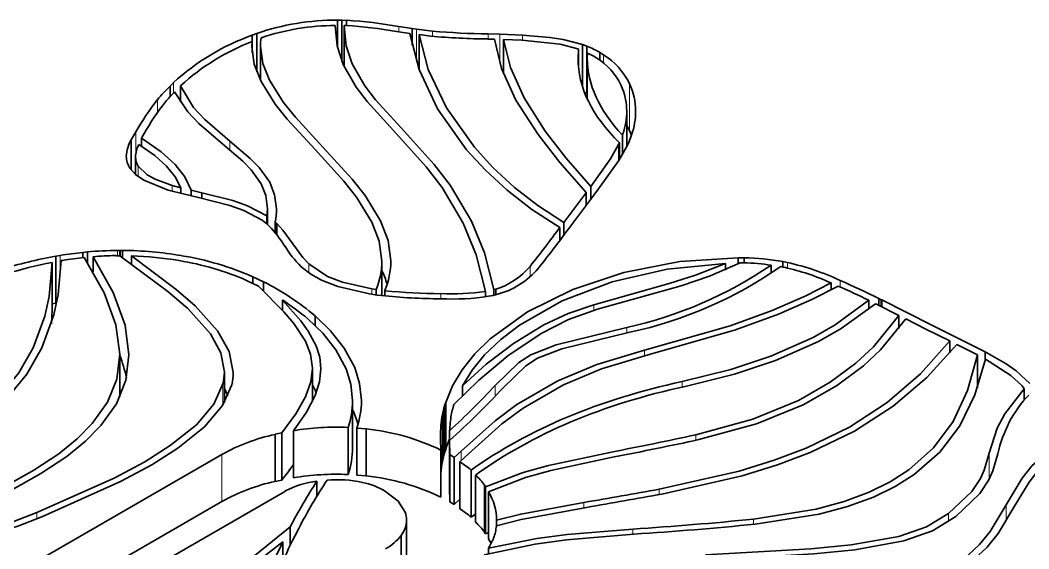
# Model space of a CAD drawing. Extents: x 315 to 857, y 212 to 651.
# Drawn here: x 714.06 to 722.8, y 631.02 to 635.61 of the extents above; entities that cross this region are included whole.
import ezdxf

# ---------------------------------------------------------------- set-up
doc = ezdxf.new("R2010")
doc.units = 0

msp = doc.modelspace()

# ---------------------------------------------------------------- linework, layer by layer
at = {"color": 7, "lineweight": 35, "ltscale": 0.000212097}
msp.add_line((716.7866, 635.5648), (716.7866, 635.5563), dxfattribs=at)
at = {"color": 7, "lineweight": 35, "ltscale": 0.000962928}
msp.add_line((716.8455, 635.6102), (716.8069, 635.6107), dxfattribs=at)
at = {"color": 7, "lineweight": 35, "ltscale": 0.005893}
msp.add_line((716.8069, 635.6107), (716.8069, 635.375), dxfattribs=at)
at = {"color": 7, "lineweight": 35, "ltscale": 0.001023}
msp.add_line((716.8864, 635.6091), (716.8455, 635.6102), dxfattribs=at)
at = {"color": 7, "lineweight": 35, "ltscale": 0.008966}
msp.add_line((716.8455, 635.6102), (716.8455, 635.2515), dxfattribs=at)
at = {"color": 7, "lineweight": 35, "ltscale": 0.000433481}
msp.add_line((716.8638, 635.5651), (716.8811, 635.5647), dxfattribs=at)
at = {"color": 7, "lineweight": 35, "ltscale": 0.000164795}
msp.add_line((716.8638, 635.5585), (716.8638, 635.5651), dxfattribs=at)
at = {"color": 7, "lineweight": 35, "ltscale": 0.008746}
msp.add_line((716.8638, 635.5585), (716.8638, 635.2087), dxfattribs=at)
at = {"color": 7, "lineweight": 35, "ltscale": 0.001118}
msp.add_line((716.8864, 635.6091), (716.8864, 635.5643), dxfattribs=at)
at = {"color": 7, "lineweight": 35, "ltscale": 0.002914}
msp.add_line((717.4531, 635.5388), (717.3379, 635.5564), dxfattribs=at)
at = {"color": 7, "lineweight": 13, "ltscale": 0.001152}
msp.add_line((717.3379, 635.5564), (717.3379, 635.5103), dxfattribs=at)
at = {"color": 7, "lineweight": 35, "ltscale": 0.001064}
msp.add_line((716.1082, 635.4956), (716.0681, 635.4812), dxfattribs=at)
at = {"color": 7, "lineweight": 35, "ltscale": 0.003853}
msp.add_line((716.0681, 635.4812), (716.0681, 635.3271), dxfattribs=at)
at = {"color": 7, "lineweight": 35, "ltscale": 0.008353}
msp.add_line((716.1082, 635.4956), (716.1082, 635.1615), dxfattribs=at)
at = {"color": 7, "lineweight": 35, "ltscale": 0.002944}
msp.add_line((717.3181, 635.5134), (717.4344, 635.4957), dxfattribs=at)
at = {"color": 7, "lineweight": 35, "ltscale": 2.61188e-05}
msp.add_line((717.4344, 635.4957), (717.4355, 635.4955), dxfattribs=at)
at = {"color": 7, "lineweight": 35, "ltscale": 0.000979915}
msp.add_line((717.4919, 635.5334), (717.4531, 635.5388), dxfattribs=at)
at = {"color": 7, "lineweight": 35, "ltscale": 0.003601}
msp.add_line((717.4531, 635.5388), (717.4531, 635.3948), dxfattribs=at)
at = {"color": 7, "lineweight": 35, "ltscale": 0.00348}
msp.add_line((717.6301, 635.5161), (717.4919, 635.5334), dxfattribs=at)
at = {"color": 7, "lineweight": 13, "ltscale": 0.007141}
msp.add_line((717.4919, 635.5334), (717.4919, 635.2477), dxfattribs=at)
at = {"color": 7, "lineweight": 35, "ltscale": 0.002556}
for p, q in [((717.515, 635.485), (717.6165, 635.4722)), ((717.8688, 631.7792), (717.9438, 631.8486))]:
    msp.add_line(p, q, dxfattribs=at)
at = {"color": 7, "lineweight": 35, "ltscale": 0.007637}
msp.add_line((717.515, 635.485), (717.515, 635.1795), dxfattribs=at)
at = {"color": 7, "lineweight": 13, "ltscale": 0.001129}
msp.add_line((717.6301, 635.5161), (717.6301, 635.4709), dxfattribs=at)
at = {"color": 7, "lineweight": 35, "ltscale": 0.002552}
msp.add_line((718.2155, 635.4886), (718.1134, 635.4913), dxfattribs=at)
at = {"color": 7, "lineweight": 13, "ltscale": 0.001111}
msp.add_line((718.1134, 635.4913), (718.1134, 635.4469), dxfattribs=at)
at = {"color": 7, "lineweight": 35, "ltscale": 0.004897}
msp.add_line((718.4112, 635.481), (718.2155, 635.4886), dxfattribs=at)
at = {"color": 7, "lineweight": 13, "ltscale": 0.006424}
msp.add_line((718.2155, 635.4886), (718.2155, 635.2317), dxfattribs=at)
at = {"color": 7, "lineweight": 13, "ltscale": 0.001112}
msp.add_line((718.4112, 635.481), (718.4112, 635.4365), dxfattribs=at)
at = {"color": 7, "lineweight": 35, "ltscale": 0.001037}
msp.add_line((716.0667, 635.425), (716.0651, 635.3836), dxfattribs=at)
at = {"color": 7, "lineweight": 35, "ltscale": 0.002025}
msp.add_line((716.0667, 635.425), (716.0667, 635.3441), dxfattribs=at)
at = {"color": 7, "lineweight": 35, "ltscale": 0.00739}
msp.add_line((716.1396, 635.3846), (716.1396, 635.089), dxfattribs=at)
at = {"color": 7, "lineweight": 35, "ltscale": 9.21737e-05}
msp.add_line((716.1447, 635.4564), (716.1481, 635.4576), dxfattribs=at)
at = {"color": 7, "lineweight": 35, "ltscale": 0.00145}
msp.add_line((718.1101, 635.447), (718.1681, 635.4454), dxfattribs=at)
at = {"color": 7, "lineweight": 35, "ltscale": 0.003957}
msp.add_line((718.2457, 635.443), (718.4039, 635.4368), dxfattribs=at)
at = {"color": 7, "lineweight": 35, "ltscale": 0.007425}
msp.add_line((718.2457, 635.443), (718.2457, 635.146), dxfattribs=at)
at = {"color": 7, "lineweight": 35, "ltscale": 0.001004}
msp.add_line((718.9693, 635.3846), (718.9316, 635.3986), dxfattribs=at)
at = {"color": 7, "lineweight": 35, "ltscale": 0.00919}
msp.add_line((718.9316, 635.3986), (718.9316, 635.031), dxfattribs=at)
at = {"color": 7, "lineweight": 35, "ltscale": 0.010207}
for p, q in [((718.9693, 635.3846), (718.9693, 634.9764)), ((714.3351, 633.5091), (714.3351, 633.1008)), ((717.7363, 632.2725), (717.7363, 631.8643)), ((717.7451, 632.2926), (717.7451, 631.8843)), ((717.7457, 632.2935), (717.7457, 631.8853)), ((716.8988, 632.0768), (716.8988, 631.6685)), ((716.9752, 632.0715), (716.9752, 631.6632)), ((716.2657, 632.0173), (716.2657, 631.609)), ((716.3241, 632.0288), (716.3241, 631.6205)), ((716.4258, 632.0488), (716.4258, 631.6405)), ((717.7775, 631.9636), (717.7775, 631.5553)), ((717.7033, 631.8804), (717.7033, 631.4722)), ((717.7817, 631.8408), (717.7817, 631.4326)), ((717.8173, 631.8157), (717.8173, 631.4074)), ((717.8688, 631.7792), (717.8688, 631.371)), ((718.0034, 631.664), (718.0034, 631.2557)), ((718.082, 631.5771), (718.082, 631.1688)), ((718.0905, 631.5627), (718.0905, 631.1545)), ((718.1163, 631.5187), (718.1163, 631.1105)), ((717.4062, 631.2734), (717.4062, 630.8652)), ((717.3588, 631.1401), (717.3588, 630.7319))]:
    msp.add_line(p, q, dxfattribs=at)
at = {"color": 7, "lineweight": 35, "ltscale": 0.000130371}
msp.add_line((718.8911, 635.3609), (718.896, 635.3591), dxfattribs=at)
at = {"color": 7, "lineweight": 35, "ltscale": 0.001983}
msp.add_line((718.896, 635.3591), (718.892, 635.2798), dxfattribs=at)
at = {"color": 7, "lineweight": 35, "ltscale": 0.003955}
msp.add_line((718.896, 635.3591), (718.896, 635.2009), dxfattribs=at)
at = {"color": 7, "lineweight": 35, "ltscale": 0.001107}
msp.add_line((718.972, 635.2809), (718.9733, 635.3252), dxfattribs=at)
at = {"color": 7, "lineweight": 35, "ltscale": 0.001411}
msp.add_line((718.9733, 635.3252), (719.0242, 635.3008), dxfattribs=at)
at = {"color": 7, "lineweight": 35, "ltscale": 0.000898976}
msp.add_line((719.0242, 635.3008), (719.0548, 635.2819), dxfattribs=at)
at = {"color": 7, "lineweight": 35, "ltscale": 5.41848e-05}
msp.add_line((719.0807, 635.3309), (719.0789, 635.332), dxfattribs=at)
at = {"color": 7, "lineweight": 13, "ltscale": 0.001663}
msp.add_line((719.0789, 635.332), (719.0789, 635.2655), dxfattribs=at)
at = {"color": 7, "lineweight": 35, "ltscale": 0.000941358}
msp.add_line((719.1128, 635.3111), (719.0807, 635.3309), dxfattribs=at)
at = {"color": 7, "lineweight": 35, "ltscale": 0.001668}
msp.add_line((719.0807, 635.3309), (719.0807, 635.2642), dxfattribs=at)
at = {"color": 7, "lineweight": 13, "ltscale": 0.001791}
msp.add_line((719.1128, 635.3111), (719.1128, 635.2394), dxfattribs=at)
at = {"color": 7, "lineweight": 35, "ltscale": 0.008836}
msp.add_line((718.972, 635.2809), (718.972, 634.9275), dxfattribs=at)
at = {"color": 7, "lineweight": 35, "ltscale": 0.000991822}
msp.add_line((715.3844, 635.0665), (715.3557, 635.0391), dxfattribs=at)
at = {"color": 7, "lineweight": 35, "ltscale": 0.002315}
msp.add_line((715.3557, 635.0391), (715.3557, 634.9465), dxfattribs=at)
at = {"color": 7, "lineweight": 13, "ltscale": 0.002245}
msp.add_line((715.3844, 635.0665), (715.3844, 634.9767), dxfattribs=at)
at = {"color": 7, "lineweight": 35, "ltscale": 0.000105826}
msp.add_line((715.4471, 635.0403), (715.4502, 635.0432), dxfattribs=at)
at = {"color": 7, "lineweight": 35, "ltscale": 0.003517}
msp.add_line((715.4471, 635.0403), (715.4471, 634.8996), dxfattribs=at)
at = {"color": 7, "lineweight": 13, "ltscale": 0.010207}
for p, q in [((719.3372, 635.0606), (719.3372, 634.6523)), ((715.8058, 631.8425), (715.8058, 631.4343))]:
    msp.add_line(p, q, dxfattribs=at)
at = {"color": 7, "lineweight": 35, "ltscale": 0.000564884}
msp.add_line((718.9693, 634.9764), (718.9481, 634.9843), dxfattribs=at)
at = {"color": 7, "lineweight": 13, "ltscale": 0.002791}
msp.add_line((715.246, 634.9202), (715.246, 634.8086), dxfattribs=at)
at = {"color": 7, "lineweight": 35, "ltscale": 0.007709}
msp.add_line((719.3141, 634.8217), (719.3141, 634.5134), dxfattribs=at)
at = {"color": 7, "lineweight": 35, "ltscale": 0.001229}
msp.add_line((719.3372, 634.6523), (719.3142, 634.6958), dxfattribs=at)
at = {"color": 7, "lineweight": 35, "ltscale": 0.00197}
msp.add_line((715.0597, 634.6414), (715.0198, 634.5734), dxfattribs=at)
at = {"color": 7, "lineweight": 13, "ltscale": 0.004626}
msp.add_line((715.0597, 634.6414), (715.0597, 634.4563), dxfattribs=at)
at = {"color": 7, "lineweight": 35, "ltscale": 0.001203}
msp.add_line((715.108, 634.5854), (715.1323, 634.627), dxfattribs=at)
at = {"color": 7, "lineweight": 35, "ltscale": 0.000266994}
msp.add_line((719.2811, 634.624), (719.2774, 634.614), dxfattribs=at)
at = {"color": 7, "lineweight": 35, "ltscale": 0.004265}
msp.add_line((719.2774, 634.614), (719.2774, 634.4434), dxfattribs=at)
at = {"color": 7, "lineweight": 13, "ltscale": 0.004352}
msp.add_line((719.2811, 634.624), (719.2811, 634.45), dxfattribs=at)
at = {"color": 7, "lineweight": 35, "ltscale": 0.001753}
for p, q in [((719.3322, 634.5503), (719.3568, 634.616)), ((715.0214, 633.5651), (715.0214, 633.495))]:
    msp.add_line(p, q, dxfattribs=at)
at = {"color": 7, "lineweight": 35, "ltscale": 0.001148}
msp.add_line((719.3552, 634.6101), (719.3372, 634.6523), dxfattribs=at)
at = {"color": 7, "lineweight": 35, "ltscale": 0.006577}
msp.add_line((715.0198, 634.5734), (715.0198, 634.3103), dxfattribs=at)
at = {"color": 7, "lineweight": 35, "ltscale": 0.001701}
msp.add_line((715.108, 634.5854), (715.108, 634.5174), dxfattribs=at)
at = {"color": 7, "lineweight": 13, "ltscale": 0.001917}
msp.add_line((715.8753, 634.5598), (715.8753, 634.4831), dxfattribs=at)
at = {"color": 7, "lineweight": 35, "ltscale": 0.000403332}
msp.add_line((719.2504, 634.5461), (719.2433, 634.5316), dxfattribs=at)
at = {"color": 7, "lineweight": 13, "ltscale": 0.00361}
msp.add_line((719.2433, 634.5316), (719.2433, 634.3872), dxfattribs=at)
at = {"color": 7, "lineweight": 35, "ltscale": 0.003694}
msp.add_line((719.2504, 634.5461), (719.2504, 634.3984), dxfattribs=at)
at = {"color": 7, "lineweight": 35, "ltscale": 0.000842867}
msp.add_line((719.3176, 634.5199), (719.3322, 634.5503), dxfattribs=at)
at = {"color": 7, "lineweight": 35, "ltscale": 0.003764}
msp.add_line((715.0568, 634.4229), (715.0568, 634.2723), dxfattribs=at)
at = {"color": 7, "lineweight": 13, "ltscale": 0.002219}
msp.add_line((715.08, 634.3425), (715.08, 634.2538), dxfattribs=at)
at = {"color": 7, "lineweight": 35, "ltscale": 0.001979}
msp.add_line((715.4499, 634.1567), (715.3734, 634.1769), dxfattribs=at)
at = {"color": 7, "lineweight": 13, "ltscale": 0.001239}
for p, q in [((715.3734, 634.1769), (715.3734, 634.1273)), ((719.0291, 633.1422), (719.0291, 633.0926))]:
    msp.add_line(p, q, dxfattribs=at)
at = {"color": 7, "lineweight": 35, "ltscale": 0.001237}
msp.add_line((715.4499, 634.1567), (715.4499, 634.1072), dxfattribs=at)
at = {"color": 7, "lineweight": 35, "ltscale": 0.00278}
msp.add_line((719.0021, 634.1677), (719.0021, 634.0565), dxfattribs=at)
at = {"color": 7, "lineweight": 35, "ltscale": 0.003669}
msp.add_line((715.3386, 634.1371), (715.4805, 634.0998), dxfattribs=at)
at = {"color": 7, "lineweight": 35, "ltscale": 0.00311}
msp.add_line((715.4805, 634.0998), (715.6017, 634.0716), dxfattribs=at)
at = {"color": 7, "lineweight": 35, "ltscale": 0.002348}
msp.add_line((715.6302, 634.1128), (715.5388, 634.1343), dxfattribs=at)
at = {"color": 7, "lineweight": 35, "ltscale": 0.001201}
msp.add_line((715.5388, 634.1343), (715.5388, 634.0862), dxfattribs=at)
at = {"color": 7, "lineweight": 35, "ltscale": 0.001193}
msp.add_line((715.6302, 634.1128), (715.6302, 634.0651), dxfattribs=at)
at = {"color": 7, "lineweight": 35, "ltscale": 0.007972}
msp.add_line((718.9589, 634.1106), (718.7678, 633.8553), dxfattribs=at)
at = {"color": 7, "lineweight": 35, "ltscale": 0.008692}
msp.add_line((718.8212, 633.8145), (719.0295, 634.0928), dxfattribs=at)
at = {"color": 7, "lineweight": 35, "ltscale": 0.000142529}
msp.add_line((718.9624, 634.1151), (718.9589, 634.1106), dxfattribs=at)
at = {"color": 7, "lineweight": 13, "ltscale": 0.002783}
msp.add_line((718.9589, 634.1106), (718.9589, 633.9993), dxfattribs=at)
at = {"color": 7, "lineweight": 35, "ltscale": 0.002782}
msp.add_line((718.9624, 634.1151), (718.9624, 634.0038), dxfattribs=at)
at = {"color": 7, "lineweight": 35, "ltscale": 0.00168}
msp.add_line((719.0295, 634.0928), (719.0699, 634.1465), dxfattribs=at)
at = {"color": 7, "lineweight": 35, "ltscale": 0.001529}
msp.add_line((716.1993, 633.9746), (716.1957, 633.9136), dxfattribs=at)
at = {"color": 7, "lineweight": 35, "ltscale": 0.00181}
msp.add_line((716.1957, 633.9136), (716.1957, 633.8412), dxfattribs=at)
at = {"color": 7, "lineweight": 35, "ltscale": 0.003416}
msp.add_line((716.1993, 633.9746), (716.1993, 633.838), dxfattribs=at)
at = {"color": 7, "lineweight": 35, "ltscale": 0.000906822}
msp.add_line((716.1549, 633.8745), (716.1835, 633.8522), dxfattribs=at)
at = {"color": 7, "lineweight": 35, "ltscale": 0.001093}
msp.add_line((716.1835, 633.8522), (716.2159, 633.8229), dxfattribs=at)
at = {"color": 7, "lineweight": 35, "ltscale": 0.000508795}
msp.add_line((716.2814, 633.8463), (716.2663, 633.8599), dxfattribs=at)
at = {"color": 7, "lineweight": 35, "ltscale": 0.002303}
msp.add_line((716.2663, 633.8599), (716.2663, 633.7678), dxfattribs=at)
at = {"color": 7, "lineweight": 35, "ltscale": 0.002435}
msp.add_line((716.2814, 633.8463), (716.2814, 633.7488), dxfattribs=at)
at = {"color": 7, "lineweight": 35, "ltscale": 0.002792}
msp.add_line((718.734, 633.8103), (718.734, 633.6986), dxfattribs=at)
at = {"color": 7, "lineweight": 35, "ltscale": 0.002797}
msp.add_line((718.7678, 633.8553), (718.7678, 633.7435), dxfattribs=at)
at = {"color": 7, "lineweight": 35, "ltscale": 0.000686344}
msp.add_line((718.8046, 633.7925), (718.8212, 633.8145), dxfattribs=at)
at = {"color": 7, "lineweight": 35, "ltscale": 0.000995137}
msp.add_line((714.4043, 633.5693), (714.3651, 633.5626), dxfattribs=at)
at = {"color": 7, "lineweight": 35, "ltscale": 0.010205}
for p, q in [((714.3651, 633.5626), (714.3651, 633.1544)), ((716.9377, 632.3094), (716.9377, 631.9012)), ((717.7169, 632.1896), (717.7169, 631.7814)), ((717.0562, 632.0658), (717.0562, 631.6576)), ((717.9648, 631.7066), (717.9648, 631.2984))]:
    msp.add_line(p, q, dxfattribs=at)
at = {"color": 7, "lineweight": 13, "ltscale": 0.004605}
msp.add_line((714.4043, 633.5693), (714.4043, 633.3851), dxfattribs=at)
at = {"color": 7, "lineweight": 35, "ltscale": 0.001001}
msp.add_line((714.6406, 633.5999), (714.6007, 633.5961), dxfattribs=at)
at = {"color": 7, "lineweight": 35, "ltscale": 0.001132}
msp.add_line((714.6007, 633.5961), (714.6007, 633.5508), dxfattribs=at)
at = {"color": 7, "lineweight": 35, "ltscale": 0.002354}
msp.add_line((714.6406, 633.5999), (714.6406, 633.5057), dxfattribs=at)
at = {"color": 7, "lineweight": 35, "ltscale": 0.003267}
msp.add_line((714.6885, 633.558), (714.6885, 633.4274), dxfattribs=at)
at = {"color": 7, "lineweight": 35, "ltscale": 0.000136785}
msp.add_line((714.8822, 633.5681), (714.8865, 633.5647), dxfattribs=at)
at = {"color": 7, "lineweight": 35, "ltscale": 0.000844075}
msp.add_line((714.8865, 633.5647), (714.9202, 633.5669), dxfattribs=at)
at = {"color": 7, "lineweight": 35, "ltscale": 0.000505087}
msp.add_line((714.9214, 633.613), (714.9012, 633.6129), dxfattribs=at)
at = {"color": 7, "lineweight": 13, "ltscale": 0.00118}
msp.add_line((714.9012, 633.6129), (714.9012, 633.5657), dxfattribs=at)
at = {"color": 7, "lineweight": 35, "ltscale": 5.19696e-05}
msp.add_line((714.923, 633.6117), (714.9214, 633.613), dxfattribs=at)
at = {"color": 7, "lineweight": 35, "ltscale": 0.001173}
msp.add_line((714.9214, 633.613), (714.9214, 633.5661), dxfattribs=at)
at = {"color": 7, "lineweight": 35, "ltscale": 0.000536732}
msp.add_line((714.9445, 633.6131), (714.923, 633.6117), dxfattribs=at)
at = {"color": 7, "lineweight": 35, "ltscale": 0.001166}
msp.add_line((714.923, 633.6117), (714.923, 633.5651), dxfattribs=at)
at = {"color": 7, "lineweight": 35, "ltscale": 0.001582}
msp.add_line((714.9445, 633.6131), (714.9445, 633.5498), dxfattribs=at)
at = {"color": 7, "lineweight": 35, "ltscale": 0.001276}
msp.add_line((720.3313, 633.5494), (720.2803, 633.55), dxfattribs=at)
at = {"color": 7, "lineweight": 35, "ltscale": 0.001357}
msp.add_line((720.2803, 633.55), (720.2803, 633.4957), dxfattribs=at)
at = {"color": 7, "lineweight": 35, "ltscale": 0.001111}
msp.add_line((720.3313, 633.5494), (720.3313, 633.5049), dxfattribs=at)
at = {"color": 7, "lineweight": 35, "ltscale": 0.000331126}
msp.add_line((714.4129, 633.5245), (714.426, 633.5267), dxfattribs=at)
at = {"color": 7, "lineweight": 13, "ltscale": 0.001907}
msp.add_line((716.5579, 633.4951), (716.5579, 633.4188), dxfattribs=at)
at = {"color": 7, "lineweight": 35, "ltscale": 0.007492}
msp.add_line((717.1918, 633.5208), (717.1918, 633.2211), dxfattribs=at)
at = {"color": 7, "lineweight": 13, "ltscale": 0.002248}
msp.add_line((718.4763, 633.4746), (718.4763, 633.3847), dxfattribs=at)
at = {"color": 7, "lineweight": 35, "ltscale": 0.001404}
msp.add_line((720.169, 633.4991), (720.169, 633.443), dxfattribs=at)
at = {"color": 7, "lineweight": 35, "ltscale": 0.000762994}
msp.add_line((720.2985, 633.5054), (720.329, 633.505), dxfattribs=at)
at = {"color": 7, "lineweight": 35, "ltscale": 0.001703}
msp.add_line((720.5665, 633.485), (720.5665, 633.4169), dxfattribs=at)
at = {"color": 7, "lineweight": 35, "ltscale": 0.000752722}
msp.add_line((720.6509, 633.4724), (720.6804, 633.4659), dxfattribs=at)
at = {"color": 7, "lineweight": 35, "ltscale": 0.000999007}
msp.add_line((720.7072, 633.5076), (720.6681, 633.516), dxfattribs=at)
at = {"color": 7, "lineweight": 35, "ltscale": 0.001184}
msp.add_line((720.6681, 633.516), (720.6681, 633.4686), dxfattribs=at)
at = {"color": 7, "lineweight": 13, "ltscale": 0.001189}
for p, q in [((720.7072, 633.5076), (720.7072, 633.46)), ((719.9122, 632.0129), (719.9122, 631.9653))]:
    msp.add_line(p, q, dxfattribs=at)
at = {"color": 7, "lineweight": 35, "ltscale": 0.002598}
msp.add_line((716.1671, 633.3401), (716.0732, 633.3846), dxfattribs=at)
at = {"color": 7, "lineweight": 35, "ltscale": 0.001436}
msp.add_line((716.0732, 633.3846), (716.0732, 633.3271), dxfattribs=at)
at = {"color": 7, "lineweight": 35, "ltscale": 0.002563}
msp.add_line((716.0252, 633.3499), (716.1179, 633.306), dxfattribs=at)
at = {"color": 7, "lineweight": 35, "ltscale": 0.000140265}
for p, q in [((716.1179, 633.306), (716.1227, 633.3031)), ((721.5246, 633.1829), (721.5194, 633.1851))]:
    msp.add_line(p, q, dxfattribs=at)
at = {"color": 7, "lineweight": 35, "ltscale": 0.002022}
msp.add_line((716.1671, 633.3401), (716.1671, 633.2592), dxfattribs=at)
at = {"color": 7, "lineweight": 35, "ltscale": 0.001526}
msp.add_line((721.0848, 633.3308), (721.0848, 633.2698), dxfattribs=at)
at = {"color": 7, "lineweight": 13, "ltscale": 0.001416}
msp.add_line((721.1649, 633.3527), (721.1649, 633.2961), dxfattribs=at)
at = {"color": 7, "lineweight": 35, "ltscale": 0.001702}
msp.add_line((717.0836, 633.2357), (717.1509, 633.226), dxfattribs=at)
at = {"color": 7, "lineweight": 35, "ltscale": 0.000949921}
msp.add_line((717.1417, 633.2731), (717.1041, 633.2786), dxfattribs=at)
at = {"color": 7, "lineweight": 13, "ltscale": 0.001151}
msp.add_line((717.1041, 633.2786), (717.1041, 633.2325), dxfattribs=at)
at = {"color": 7, "lineweight": 35, "ltscale": 0.001147}
msp.add_line((717.1417, 633.2731), (717.1417, 633.2272), dxfattribs=at)
at = {"color": 7, "lineweight": 35, "ltscale": 0.000931551}
msp.add_line((717.1509, 633.226), (717.1879, 633.2214), dxfattribs=at)
at = {"color": 7, "lineweight": 35, "ltscale": 0.001135}
msp.add_line((717.2168, 633.2639), (717.2168, 633.2184), dxfattribs=at)
at = {"color": 7, "lineweight": 13, "ltscale": 0.001114}
msp.add_line((717.7034, 633.2372), (717.7034, 633.1926), dxfattribs=at)
at = {"color": 7, "lineweight": 35, "ltscale": 0.001146}
msp.add_line((718.0893, 633.2572), (718.0893, 633.2114), dxfattribs=at)
at = {"color": 7, "lineweight": 35, "ltscale": 0.001}
msp.add_line((718.1168, 633.2154), (718.1561, 633.2229), dxfattribs=at)
at = {"color": 7, "lineweight": 35, "ltscale": 0.001521}
msp.add_line((718.1561, 633.2229), (718.215, 633.2383), dxfattribs=at)
at = {"color": 7, "lineweight": 35, "ltscale": 0.000416364}
msp.add_line((718.1794, 633.2777), (718.1633, 633.2735), dxfattribs=at)
at = {"color": 7, "lineweight": 35, "ltscale": 0.001222}
msp.add_line((718.1633, 633.2735), (718.1633, 633.2246), dxfattribs=at)
at = {"color": 7, "lineweight": 35, "ltscale": 0.001227}
msp.add_line((718.1794, 633.2777), (718.1794, 633.2286), dxfattribs=at)
at = {"color": 7, "lineweight": 35, "ltscale": 0.000582784}
msp.add_line((721.5203, 633.1854), (721.4994, 633.1956), dxfattribs=at)
at = {"color": 7, "lineweight": 35, "ltscale": 0.001466}
msp.add_line((721.4994, 633.1956), (721.4994, 633.137), dxfattribs=at)
at = {"color": 7, "lineweight": 35, "ltscale": 0.000761689}
msp.add_line((714.3651, 633.1544), (714.3351, 633.1489), dxfattribs=at)
at = {"color": 7, "lineweight": 35, "ltscale": 0.002251}
msp.add_line((716.3301, 633.1827), (716.3301, 633.0927), dxfattribs=at)
at = {"color": 7, "lineweight": 35, "ltscale": 0.001932}
msp.add_line((721.4113, 633.1802), (721.4113, 633.103), dxfattribs=at)
at = {"color": 7, "lineweight": 35, "ltscale": 0.000229846}
msp.add_line((721.4697, 633.1507), (721.4783, 633.1475), dxfattribs=at)
at = {"color": 7, "lineweight": 35, "ltscale": 0.005451}
msp.add_line((721.4783, 633.1475), (721.673, 633.0493), dxfattribs=at)
at = {"color": 7, "lineweight": 35, "ltscale": 0.001451}
msp.add_line((721.5194, 633.185), (721.5194, 633.127), dxfattribs=at)
at = {"color": 7, "lineweight": 35, "ltscale": 0.01215}
msp.add_line((721.9587, 632.9644), (721.5246, 633.1829), dxfattribs=at)
at = {"color": 7, "lineweight": 35, "ltscale": 0.001465}
msp.add_line((721.5246, 633.1829), (721.5246, 633.1243), dxfattribs=at)
at = {"color": 7, "lineweight": 35, "ltscale": 0.00316}
msp.add_line((714.3351, 633.1008), (714.3273, 632.9747), dxfattribs=at)
at = {"color": 7, "lineweight": 35, "ltscale": 0.002074}
msp.add_line((716.613, 633.0448), (716.613, 632.9619), dxfattribs=at)
at = {"color": 7, "lineweight": 35, "ltscale": 0.00285}
msp.add_line((721.673, 633.0493), (721.673, 632.9353), dxfattribs=at)
at = {"color": 7, "lineweight": 35, "ltscale": 0.004865}
msp.add_line((721.734, 633.0186), (721.9078, 632.931), dxfattribs=at)
at = {"color": 7, "lineweight": 13, "ltscale": 0.00119}
msp.add_line((719.3141, 632.9438), (719.3141, 632.8962), dxfattribs=at)
at = {"color": 7, "lineweight": 35, "ltscale": 0.005773}
msp.add_line((721.9078, 632.931), (722.114, 632.8271), dxfattribs=at)
at = {"color": 7, "lineweight": 35, "ltscale": 0.012901}
msp.add_line((722.4196, 632.7323), (721.9587, 632.9644), dxfattribs=at)
at = {"color": 7, "lineweight": 35, "ltscale": 0.002582}
msp.add_line((722.114, 632.8271), (722.114, 632.7239), dxfattribs=at)
at = {"color": 7, "lineweight": 35, "ltscale": 0.005044}
msp.add_line((722.1738, 632.7971), (722.3539, 632.7064), dxfattribs=at)
at = {"color": 7, "lineweight": 35, "ltscale": 0.009224}
msp.add_line((714.9206, 632.712), (714.9206, 632.343), dxfattribs=at)
at = {"color": 7, "lineweight": 13, "ltscale": 0.001213}
msp.add_line((719.4681, 632.7477), (719.4681, 632.6992), dxfattribs=at)
at = {"color": 7, "lineweight": 35, "ltscale": 0.007172}
msp.add_line((722.3539, 632.7064), (722.3539, 632.4195), dxfattribs=at)
at = {"color": 7, "lineweight": 35, "ltscale": 0.001974}
msp.add_line((722.4196, 632.7323), (722.4196, 632.6533), dxfattribs=at)
at = {"color": 7, "lineweight": 35, "ltscale": 0.007262}
msp.add_line((716.5901, 632.5923), (716.5901, 632.3019), dxfattribs=at)
at = {"color": 7, "lineweight": 35, "ltscale": 0.00663}
msp.add_line((715.8264, 632.5573), (715.8264, 632.2921), dxfattribs=at)
at = {"color": 7, "lineweight": 13, "ltscale": 0.004552}
msp.add_line((715.8141, 632.4539), (715.8141, 632.2718), dxfattribs=at)
at = {"color": 7, "lineweight": 35, "ltscale": 0.001745}
msp.add_line((715.8575, 632.3522), (715.8264, 632.4147), dxfattribs=at)
at = {"color": 7, "lineweight": 35, "ltscale": 0.002179}
msp.add_line((717.8894, 632.4382), (717.8894, 632.3511), dxfattribs=at)
at = {"color": 7, "lineweight": 13, "ltscale": 0.002321}
msp.add_line((718.1748, 632.4418), (718.1748, 632.349), dxfattribs=at)
at = {"color": 7, "lineweight": 13, "ltscale": 0.001192}
msp.add_line((719.7947, 632.4745), (719.7947, 632.4268), dxfattribs=at)
at = {"color": 7, "lineweight": 35, "ltscale": 0.000827956}
msp.add_line((722.7399, 632.4382), (722.7596, 632.4116), dxfattribs=at)
at = {"color": 7, "lineweight": 35, "ltscale": 0.002454}
msp.add_line((722.7596, 632.4116), (722.7596, 632.3134), dxfattribs=at)
at = {"color": 7, "lineweight": 35, "ltscale": 0.001433}
for p, q in [((717.7295, 632.2455), (717.7169, 632.1896)), ((717.7295, 631.8373), (717.7169, 631.7814))]:
    msp.add_line(p, q, dxfattribs=at)
at = {"color": 7, "lineweight": 35, "ltscale": 0.000697233}
msp.add_line((717.7363, 632.2725), (717.7295, 632.2455), dxfattribs=at)
at = {"color": 7, "lineweight": 13, "ltscale": 0.010205}
msp.add_line((717.7295, 632.2455), (717.7295, 631.8373), dxfattribs=at)
at = {"color": 7, "lineweight": 35, "ltscale": 0.000547384}
for p, q in [((717.7451, 632.2926), (717.7363, 632.2725)), ((717.7451, 631.8843), (717.7363, 631.8643))]:
    msp.add_line(p, q, dxfattribs=at)
at = {"color": 7, "lineweight": 35, "ltscale": 2.75082e-05}
msp.add_line((717.7457, 632.2935), (717.7451, 632.2926), dxfattribs=at)
at = {"color": 7, "lineweight": 35, "ltscale": 0.000703152}
msp.add_line((717.8056, 632.2388), (717.8124, 632.2661), dxfattribs=at)
at = {"color": 7, "lineweight": 35, "ltscale": 0.000270507}
msp.add_line((717.8124, 632.2661), (717.8168, 632.276), dxfattribs=at)
at = {"color": 7, "lineweight": 35, "ltscale": 0.00203}
for p, q in [((717.0562, 632.0658), (716.9752, 632.0715)), ((717.0562, 631.6576), (716.9752, 631.6632))]:
    msp.add_line(p, q, dxfattribs=at)
at = {"color": 7, "lineweight": 35, "ltscale": 0.001488}
for p, q in [((716.3241, 632.0288), (716.2657, 632.0173)), ((716.3241, 631.6205), (716.2657, 631.609))]:
    msp.add_line(p, q, dxfattribs=at)
at = {"color": 7, "lineweight": 35, "ltscale": 0.000421154}
msp.add_line((717.6999, 631.9922), (717.7, 631.9753), dxfattribs=at)
at = {"color": 7, "lineweight": 35, "ltscale": 0.002374}
msp.add_line((717.7, 631.9753), (717.7033, 631.8804), dxfattribs=at)
at = {"color": 7, "lineweight": 35, "ltscale": 0.002092}
msp.add_line((717.7792, 632.0488), (717.7792, 631.9651), dxfattribs=at)
at = {"color": 7, "lineweight": 35, "ltscale": 0.00307}
for p, q in [((717.7817, 631.8408), (717.7775, 631.9636)), ((717.7817, 631.4326), (717.7775, 631.5553))]:
    msp.add_line(p, q, dxfattribs=at)
at = {"color": 7, "lineweight": 35, "ltscale": 0.061499}
for p, q in [((715.8058, 631.8425), (713.6755, 630.6125)), ((715.8058, 631.4343), (713.6755, 630.2042))]:
    msp.add_line(p, q, dxfattribs=at)
at = {"color": 7, "lineweight": 35, "ltscale": 0.000695754}
msp.add_line((717.7363, 631.8643), (717.7295, 631.8373), dxfattribs=at)
at = {"color": 7, "lineweight": 35, "ltscale": 0.001089}
for p, q in [((717.8173, 631.8157), (717.7817, 631.8408)), ((717.8173, 631.4074), (717.7817, 631.4326))]:
    msp.add_line(p, q, dxfattribs=at)
at = {"color": 7, "lineweight": 35, "ltscale": 0.002066}
msp.add_line((717.8781, 631.8717), (717.8173, 631.8157), dxfattribs=at)
at = {"color": 7, "lineweight": 13, "ltscale": 0.002098}
msp.add_line((717.8781, 631.8717), (717.8781, 631.7878), dxfattribs=at)
at = {"color": 7, "lineweight": 13, "ltscale": 0.005721}
msp.add_line((722.4546, 631.8552), (722.4546, 631.6263), dxfattribs=at)
at = {"color": 7, "lineweight": 35, "ltscale": 0.00322}
msp.add_line((716.6293, 631.6105), (716.6293, 631.4817), dxfattribs=at)
at = {"color": 7, "lineweight": 35, "ltscale": 0.000415838}
for p, q in [((718.0905, 631.5627), (718.082, 631.5771)), ((718.0905, 631.1545), (718.082, 631.1688))]:
    msp.add_line(p, q, dxfattribs=at)
at = {"color": 7, "lineweight": 13, "ltscale": 0.001163}
msp.add_line((719.596, 631.5414), (719.596, 631.4949), dxfattribs=at)
at = {"color": 7, "lineweight": 35, "ltscale": 0.0615}
msp.add_line((714.2249, 630.2953), (716.3553, 631.5253), dxfattribs=at)
at = {"color": 7, "lineweight": 35, "ltscale": 0.001734}
msp.add_line((717.8684, 631.4543), (717.8173, 631.4074), dxfattribs=at)
at = {"color": 7, "lineweight": 13, "ltscale": 0.001161}
msp.add_line((718.9436, 631.4264), (718.9436, 631.3799), dxfattribs=at)
at = {"color": 7, "lineweight": 13, "ltscale": 0.003571}
msp.add_line((722.6016, 631.4064), (722.6016, 631.2636), dxfattribs=at)
at = {"color": 7, "lineweight": 13, "ltscale": 0.001343}
msp.add_line((714.2015, 631.3389), (714.2015, 631.2852), dxfattribs=at)
at = {"color": 7, "lineweight": 35, "ltscale": 0.00118}
msp.add_line((718.0034, 631.3255), (717.9648, 631.2984), dxfattribs=at)
at = {"color": 7, "lineweight": 35, "ltscale": 0.001247}
msp.add_line((718.1859, 631.2729), (718.1859, 631.223), dxfattribs=at)
at = {"color": 7, "lineweight": 13, "ltscale": 0.001123}
msp.add_line((720.4138, 631.2814), (720.4138, 631.2365), dxfattribs=at)
at = {"color": 7, "lineweight": 13, "ltscale": 0.001775}
msp.add_line((722.104, 631.3301), (722.104, 631.2592), dxfattribs=at)
at = {"color": 7, "lineweight": 35, "ltscale": 0.003993}
msp.add_line((716.3984, 631.2157), (716.3984, 631.056), dxfattribs=at)
at = {"color": 7, "lineweight": 35, "ltscale": 0.001911}
msp.add_line((716.4363, 631.1329), (716.471, 631.201), dxfattribs=at)
at = {"color": 7, "lineweight": 13, "ltscale": 0.001115}
msp.add_line((719.3679, 631.1951), (719.3679, 631.1505), dxfattribs=at)
at = {"color": 7, "lineweight": 35, "ltscale": 0.000704477}
msp.add_line((718.1163, 631.1658), (718.0905, 631.1545), dxfattribs=at)
at = {"color": 7, "lineweight": 35, "ltscale": 0.001171}
msp.add_line((718.1382, 631.0691), (718.1163, 631.1105), dxfattribs=at)
at = {"color": 7, "lineweight": 35, "ltscale": 0.004189}
msp.add_line((716.3341, 631.0843), (716.3341, 630.9167), dxfattribs=at)
at = {"color": 7, "lineweight": 35, "ltscale": 0.001192}
msp.add_line((718.116, 631.0291), (718.116, 630.9814), dxfattribs=at)
at = {"color": 7, "lineweight": 35}
for points in [[(716.7866, 635.5648), (716.8042, 635.3875), (716.8559, 635.2264), (716.9681, 635.0289), (717.0646, 634.9036), (717.2919, 634.6539)], [(717.3594, 634.6752), (717.1375, 634.9188), (717.0432, 635.0408), (716.9331, 635.2323), (716.882, 635.3879), (716.8638, 635.5585)], [(717.4355, 635.4955), (717.5138, 635.1833), (717.6744, 634.8403), (717.9258, 634.4849), (718.0886, 634.3078), (718.2773, 634.1345), (718.4918, 633.9683), (718.734, 633.8103)], [(718.7678, 633.8553), (718.5425, 634.004), (718.3419, 634.16), (718.1546, 634.3319), (717.9933, 634.5076), (717.7505, 634.8506), (717.5936, 635.1821), (717.515, 635.485)], [(718.9316, 635.3986), (718.7638, 635.4428), (718.647, 635.4612), (718.4112, 635.481)], [(716.0651, 635.3836), (716.086, 635.23), (716.1442, 635.0797), (716.2679, 634.8822), (716.3723, 634.7513), (716.6123, 634.4877)], [(716.6802, 634.5089), (716.4435, 634.768), (716.3403, 634.8964), (716.218, 635.0894), (716.1603, 635.2358), (716.1396, 635.3846)], [(718.1681, 635.4454), (718.2291, 635.1912), (718.3541, 634.9165), (718.5455, 634.6176), (718.7341, 634.3751), (718.9624, 634.1151)], [(719.0021, 634.1677), (718.7861, 634.4164), (718.6073, 634.6487), (718.425, 634.9354), (718.3052, 635.199), (718.2457, 635.443)], [(718.4039, 635.4368), (718.7361, 635.4013), (718.8911, 635.3609)], [(715.8753, 634.5598), (715.6572, 634.7477), (715.5605, 634.8541), (715.4471, 635.0403)], [(715.3954, 634.9879), (715.511, 634.8142), (715.6049, 634.7134), (715.8128, 634.5338)], [(717.2919, 634.6539), (717.5765, 634.3392), (717.7137, 634.1602), (717.8977, 633.8501), (718.0091, 633.5757), (718.0893, 633.2572)], [(718.1633, 633.2735), (718.0814, 633.5926), (717.9687, 633.8678), (717.7833, 634.1791), (717.6455, 634.3589), (717.3594, 634.6752)], [(715.0844, 634.533), (715.2227, 634.4352), (715.3261, 634.3435), (715.4, 634.2525), (715.4499, 634.1567)], [(715.5388, 634.1343), (715.4854, 634.2514), (715.4016, 634.3596), (715.2787, 634.468), (715.108, 634.5854)], [(715.8128, 634.5338), (715.9855, 634.3875), (716.0591, 634.3124), (716.1451, 634.191), (716.1851, 634.0892), (716.1993, 633.9746)], [(716.2781, 633.9741), (716.2626, 634.0962), (716.2196, 634.2044), (716.1284, 634.3325), (716.0515, 634.4108), (715.8753, 634.5598)], [(717.269, 633.522), (717.2456, 633.6984), (717.1811, 633.8688), (717.0457, 634.0883), (716.9329, 634.2307), (716.6802, 634.5089)], [(719.2433, 634.5316), (719.1746, 634.4078), (719.0021, 634.1677)], [(719.0699, 634.1465), (719.2466, 634.3923), (719.3176, 634.5199)], [(716.6123, 634.4877), (716.861, 634.2142), (716.972, 634.0743), (717.1053, 633.8593), (717.1688, 633.6927), (717.1918, 633.5208)], [(715.3734, 634.1769), (715.2256, 634.2314), (715.1566, 634.2699), (715.08, 634.3425)], [(715.0079, 634.3268), (715.0562, 634.2728), (715.1276, 634.223), (715.3386, 634.1371)], [(715.6017, 634.0716), (715.8734, 634.0032), (715.996, 633.9605), (716.1549, 633.8745)], [(716.1957, 633.9136), (716.0264, 634.001), (715.8995, 634.0448), (715.6302, 634.1128)], [(716.5579, 633.4951), (716.5054, 633.5513), (716.42, 633.6697), (716.3345, 633.7885), (716.2814, 633.8463)], [(714.6108, 633.5519), (714.7847, 633.2463), (714.887, 632.9673), (714.9206, 632.712)], [(715, 632.7065), (714.9662, 632.9655), (714.8633, 633.2484), (714.6885, 633.558)], [(714.9202, 633.5669), (715.3369, 633.2575), (715.5086, 633.109), (715.7051, 632.8895), (715.7948, 632.7247), (715.8264, 632.5573)], [(715.903, 632.5545), (715.8671, 632.7371), (715.7661, 632.9166), (715.5731, 633.1308), (715.4092, 633.274), (715.0214, 633.5651)], [(720.2803, 633.55), (719.7735, 633.5165), (719.2903, 633.4218), (718.8455, 633.2734), (718.4537, 633.0789), (718.13, 632.8458), (717.9967, 632.7154), (717.8866, 632.5779), (717.8033, 632.4382), (717.7457, 632.2935)], [(714.3351, 633.5091), (714.3074, 633.2119), (714.2717, 633.0413), (714.1706, 632.7667), (714.0447, 632.5518), (713.8647, 632.3338), (713.6094, 632.1091), (713.2734, 631.8911), (712.8453, 631.6847)], [(712.8901, 631.6487), (713.3224, 631.8575), (713.6628, 632.0794), (713.9228, 632.3086), (714.1133, 632.5395), (714.2454, 632.7666), (714.35, 633.0537), (714.3862, 633.2292), (714.4129, 633.5245)], [(716.4923, 633.4719), (716.5747, 633.4075), (716.6699, 633.3546), (716.8087, 633.3002), (717.0836, 633.2357)], [(717.1041, 633.2786), (716.8493, 633.338), (716.7212, 633.3879), (716.5579, 633.4951)], [(717.8894, 632.4382), (717.9738, 632.5753), (718.0817, 632.7065), (718.2216, 632.8397), (718.3843, 632.9639), (718.7549, 633.1743), (719.1865, 633.3389), (719.6631, 633.4498), (720.169, 633.4991)], [(720.169, 633.4991), (719.9112, 633.3978), (719.6809, 633.3245), (719.0291, 633.1422)], [(719.0618, 633.1019), (719.7858, 633.3064), (720.0307, 633.3882), (720.2985, 633.5054)], [(716.1227, 633.3031), (716.3411, 633.0807), (716.4294, 632.9778), (716.5293, 632.8269), (716.5743, 632.7122), (716.5901, 632.5923)], [(721.0848, 633.3308), (720.8594, 633.2153), (720.5747, 633.0912), (720.21, 632.9592), (719.4681, 632.7477)], [(719.4988, 632.707), (720.2568, 632.9234), (720.6285, 633.0586), (720.9183, 633.1857), (721.1477, 633.3038)], [(716.6642, 632.5853), (716.6537, 632.6864), (716.6231, 632.7845), (716.5537, 632.9137), (716.4908, 633.0007), (716.3301, 633.1827)], [(719.0291, 633.1422), (718.8064, 633.0667), (718.5949, 632.9668), (718.3328, 632.8055), (718.0964, 632.6248), (717.8894, 632.4382)], [(721.4113, 633.1802), (721.122, 632.9681), (720.9296, 632.858), (720.5631, 632.6954), (720.2153, 632.58), (719.7947, 632.4745)], [(719.8218, 632.4327), (720.2493, 632.5399), (720.6032, 632.6572), (720.9769, 632.8226), (721.1735, 632.9346), (721.4697, 633.1507)], [(716.5493, 633.0198), (716.6788, 632.8947), (716.7933, 632.7498), (716.8813, 632.5865), (716.9228, 632.4526), (716.9377, 632.3094)], [(717.0147, 632.3101), (716.9993, 632.4581), (716.9564, 632.5966), (716.8654, 632.7656), (716.7469, 632.9154), (716.613, 633.0448)], [(717.8168, 632.276), (718.0291, 632.4857), (718.283, 632.6986), (718.5729, 632.893), (718.8101, 633.0134), (719.0618, 633.1019)], [(721.673, 633.0493), (721.4521, 632.7775), (721.2994, 632.6339), (721.0786, 632.4689), (720.8022, 632.3114), (720.4056, 632.1479), (719.9122, 632.0129)], [(719.9392, 631.9711), (720.4392, 632.1076), (720.8423, 632.2723), (721.1334, 632.4374), (721.3648, 632.6103), (721.5145, 632.751), (721.734, 633.0186)], [(719.3141, 632.9438), (718.7034, 632.7941), (718.4833, 632.7082), (718.3785, 632.6404), (718.1748, 632.4418)], [(718.2424, 632.4207), (718.4395, 632.6127), (718.5402, 632.6774), (718.7516, 632.7589), (719.3419, 632.9025)], [(722.114, 632.8271), (721.8594, 632.5411), (721.5717, 632.2931), (721.2441, 632.0798), (720.8701, 631.898), (720.5918, 631.7926), (720.288, 631.6987), (719.596, 631.5414)], [(719.6194, 631.4993), (720.3144, 631.658), (720.6219, 631.7535), (720.905, 631.861), (721.2869, 632.046), (721.6221, 632.2619), (721.916, 632.5114), (722.1738, 632.7971)], [(714.9206, 632.712), (714.8934, 632.497), (714.813, 632.2972), (714.6815, 632.1103), (714.5506, 631.9773), (714.3929, 631.8494), (714.1759, 631.705), (713.9249, 631.5648), (713.4667, 631.35), (712.9338, 631.1361)], [(712.976, 631.0991), (713.5132, 631.3147), (713.9761, 631.5311), (714.2372, 631.6764), (714.4625, 631.8262), (714.623, 631.9567), (714.7564, 632.0924), (714.8904, 632.2831), (714.9722, 632.4871), (715, 632.7065)], [(719.4681, 632.7477), (719.0549, 632.6232), (718.7161, 632.4808), (718.3605, 632.2753), (718.1724, 632.1355), (717.8781, 631.8717)], [(717.9438, 631.8486), (718.2326, 632.1075), (718.4168, 632.2446), (718.7646, 632.446), (719.0956, 632.5854), (719.4988, 632.707)], [(722.3539, 632.7064), (722.268, 632.3978), (722.142, 632.1299), (721.9736, 631.9009), (721.7604, 631.7092), (721.5981, 631.6046), (721.4157, 631.5143), (721.1979, 631.4332), (720.9555, 631.3674), (720.4138, 631.2814)], [(720.4269, 631.2378), (720.9807, 631.3251), (721.2288, 631.3915), (721.4521, 631.4732), (721.6396, 631.5641), (721.8065, 631.6694), (722.0264, 631.8619), (722.2009, 632.0917), (722.3325, 632.3604), (722.4232, 632.6697)], [(722.8088, 632.4583), (722.6902, 632.5675), (722.6027, 632.6289), (722.4196, 632.7323)], [(722.4232, 632.6697), (722.6441, 632.5283), (722.7399, 632.4382)], [(716.5901, 632.5923), (716.5755, 632.473), (716.5299, 632.3434), (716.4468, 632.1947), (716.3241, 632.0288)], [(716.4258, 632.0488), (716.5381, 632.2085), (716.6135, 632.3533), (716.6519, 632.4731), (716.6642, 632.5853)], [(715.8141, 632.4539), (715.7363, 632.2783), (715.585, 632.1006), (715.3578, 631.9192), (715.1365, 631.78), (714.8707, 631.6372), (714.2015, 631.3389)], [(714.2455, 631.3024), (714.9273, 631.6069), (715.1983, 631.7531), (715.424, 631.8959), (715.6556, 632.0825), (715.8104, 632.266), (715.8904, 632.4478)], [(722.7596, 632.4116), (722.5908, 632.1962), (722.5249, 632.0716), (722.4546, 631.8552)], [(723.0085, 631.9005), (722.8293, 631.7454), (722.7409, 631.6362), (722.6016, 631.4064)], [(719.1807, 631.8628), (718.6355, 631.7474), (718.4153, 631.6861), (718.0905, 631.5627)], [(718.1163, 631.5187), (718.437, 631.6431), (718.6548, 631.7043), (719.2055, 631.8209)], [(722.4546, 631.8552), (722.4109, 631.7076), (722.3788, 631.6343), (722.3046, 631.5206), (722.104, 631.3301)], [(722.1659, 631.3034), (722.3752, 631.5034), (722.4528, 631.6229), (722.4863, 631.6991), (722.5308, 631.8485)], [(722.675, 631.3928), (722.801, 631.601), (722.8783, 631.7), (723.0283, 631.8405)], [(717.2244, 631.522), (717.3336, 631.4379), (717.3925, 631.3408)], [(718.1844, 631.2226), (718.4001, 631.2786), (718.9656, 631.3837)], [(718.9436, 631.4264), (718.396, 631.3253), (718.1859, 631.2729)], [(722.6016, 631.4064), (722.4627, 631.1755), (722.3726, 631.0607), (722.1894, 630.8919), (722.0001, 630.7698), (721.754, 630.6529)], [(721.7983, 630.6166), (722.0537, 630.7377), (722.2498, 630.8638), (722.4392, 631.0376), (722.5321, 631.1557), (722.675, 631.3928)], [(722.104, 631.3301), (721.9111, 631.2145), (721.6718, 631.1313), (721.2587, 631.0578), (720.9102, 631.0244), (719.998, 630.9711)], [(720.0048, 630.9268), (720.9351, 630.9814), (721.2913, 631.0161), (721.7155, 631.0933), (721.9634, 631.181), (722.1659, 631.3034)], [(716.3984, 631.2157), (716.0916, 630.9651), (715.8049, 630.7707), (715.4105, 630.5678), (715.1133, 630.4492), (714.3572, 630.1945)], [(719.3679, 631.1951), (718.7972, 631.1483), (718.5354, 631.1133), (718.116, 631.0291)], [(718.0796, 630.9724), (718.5204, 631.0651), (718.7906, 631.1025), (719.3768, 631.1511)], [(714.3949, 630.1558), (715.1162, 630.3984), (715.4036, 630.5107), (715.7834, 630.6968), (716.0537, 630.8686), (716.3341, 631.0843)]]:
    msp.add_lwpolyline(points, dxfattribs=at)
for centre, radius, start, end in [((716.795, 633.5059), 2.1049, 89.6765, 109.04569), ((716.79, 633.5853), 1.9793, 90.10001, 108.92504), ((716.6396, 631.6929), 3.8797, 79.93053, 86.43033), ((716.641, 631.6179), 3.9991, 79.96542, 86.48164), ((716.7584, 633.5687), 2.0329, 109.84732, 132.53195), ((718.1658, 641.5643), 6.1171, 264.84726, 269.47842), ((718.1693, 641.5077), 6.0161, 264.8579, 269.46804), ((716.7769, 633.5858), 1.9713, 111.11456, 132.31322), ((716.6511, 635.3847), 0.5115, 171.94197, 180.01081), ((718.6711, 634.6222), 0.8187, 60.12187, 68.63928), ((718.7883, 634.7932), 0.6108, 25.97895, 57.93545), ((718.753, 634.8013), 0.5672, 25.88742, 57.87215), ((716.4065, 633.9589), 1.5069, 134.21023, 140.36279), ((718.7888, 634.8229), 0.5253, 359.86385, 25.46033), ((718.8375, 634.8221), 0.5536, 359.91369, 25.51785), ((716.4529, 633.9288), 1.4965, 134.95835, 139.47182), ((716.899, 633.6213), 2.1027, 141.84016, 150.98964), ((716.9794, 633.5994), 2.1131, 141.96103, 150.91222), ((718.6735, 634.8277), 0.6408, 341.4722, 359.46371), ((718.7299, 634.8271), 0.6614, 341.38743, 359.49536), ((715.2825, 634.4155), 0.3061, 148.98626, 177.35253), ((715.3297, 634.4117), 0.2734, 153.68703, 177.64907), ((715.1618, 634.4291), 0.1848, 179.84791, 213.612), ((715.2002, 634.4208), 0.1434, 179.16239, 213.07016), ((715.6953, 633.9769), 0.5828, 348.42388, 359.72825), ((715.5238, 633.1501), 0.9656, 31.42973, 44.18435), ((708.4534, 641.4316), 12.7973, 321.5545, 323.44959), ((708.1704, 641.6767), 13.2379, 321.73172, 323.44692), ((717.1825, 634.1619), 0.9763, 211.3367, 224.99514), ((715.0723, 629.6458), 3.9803, 100.23563, 107.261), ((714.9381, 630.3853), 3.2284, 95.99855, 99.51816), ((714.9339, 630.4888), 3.0801, 96.02185, 99.49286), ((714.9259, 630.487), 3.126, 90.45241, 95.23724), ((714.9443, 630.5588), 3.01, 91.1825, 94.87667), ((714.9197, 630.4467), 3.1665, 80.25123, 89.55268), ((714.9323, 630.4921), 3.0742, 80.6073, 88.33865), ((715.0482, 631.05), 2.5499, 66.29582, 80.80036), ((720.3033, 631.5403), 2.0091, 79.53987, 89.2028), ((715.0737, 629.6694), 3.9101, 100.88885, 107.04415), ((715.0408, 631.1047), 2.4517, 66.32479, 80.77326), ((716.5425, 633.5236), 0.6494, 337.31437, 359.75108), ((716.5901, 633.5253), 0.679, 337.35311, 359.72233), ((718.0081, 633.8601), 0.6068, 286.39543, 320.53253), ((718.0162, 633.9001), 0.691, 286.71654, 322.36278), ((718.5338, 636.4613), 3.6032, 282.5079, 304.33146), ((718.5471, 636.5094), 3.6936, 282.42684, 304.71132), ((720.2817, 631.5295), 1.9761, 81.71291, 88.62763), ((720.2178, 631.4197), 2.0982, 65.59824, 77.26121), ((720.1984, 631.2607), 2.3041, 65.20189, 77.23996), ((716.3597, 633.0503), 0.918, 17.08354, 24.98442), ((715.1224, 631.2794), 2.3104, 49.82378, 63.1166), ((717.179, 624.4965), 9.6602, 64.01553, 65.74257), ((717.064, 624.1915), 10.0373, 63.77539, 65.88488), ((717.7191, 638.2368), 5.0437, 263.95509, 269.79881), ((717.7271, 638.2418), 5.0042, 264.14732, 269.72898), ((717.8038, 635.2621), 2.0711, 267.16621, 278.696), ((717.8014, 635.2118), 1.9762, 267.15967, 278.37906), ((715.059, 631.242), 2.3199, 50.02847, 56.77817), ((713.6425, 632.225), 1.3647, 11.98095, 20.56529), ((715.3816, 632.5579), 0.4448, 346.484, 359.93409), ((715.445, 632.5548), 0.458, 346.49291, 359.96031), ((715.9744, 632.1066), 0.7025, 22.6297, 28.85538), ((713.0909, 637.1929), 7.0222, 311.86675, 317.18835), ((712.8488, 637.4048), 7.2798, 312.63071, 317.02055), ((723.5706, 631.6281), 1.0624, 136.57432, 168.03131), ((716.2052, 632.3127), 0.7326, 341.21164, 359.74373), ((716.2565, 632.3135), 0.7582, 341.39109, 359.74859), ((718.1605, 632.1312), 0.3707, 163.12294, 171.60006), ((716.1862, 631.8723), 0.8326, 16.23483, 25.45334), ((718.7005, 632.0068), 1.0006, 169.47079, 180.83537), ((718.6815, 632.0234), 0.9025, 169.66488, 178.38979), ((716.7938, 629.8332), 2.246, 87.32113, 99.43266), ((716.839, 630.0677), 2.009, 64.50655, 83.79754), ((716.622, 630.3782), 1.6769, 102.26506, 119.13323), ((718.6064, 631.6247), 0.8993, 156.88283, 163.15788), ((711.3575, 671.894), 40.7884, 281.05775, 282.10677), ((711.3186, 672.2489), 41.19, 281.03885, 282.08068), ((716.2052, 631.9045), 0.7326, 341.21164, 359.74373), ((714.7283, 632.9315), 2.0652, 320.59557, 325.2748), ((718.5469, 631.6185), 0.8458, 168.89872, 175.79128), ((717.3463, 630.9822), 0.9527, 49.50986, 56.75501), ((716.7938, 629.4249), 2.246, 87.32113, 99.43266), ((720.3449, 629.2009), 4.3597, 146.29017, 152.69146), ((716.8032, 630.5914), 1.0322, 77.73448, 94.71152), ((716.839, 629.6595), 2.009, 64.50655, 83.79754), ((717.521, 631.1428), 0.7097, 37.74037, 47.21404), ((716.622, 629.9699), 1.6769, 102.26506, 119.13323), ((716.7139, 630.843), 0.7714, 96.29411, 117.72494), ((720.4473, 629.1152), 4.5613, 146.83348, 152.58076), ((716.8788, 630.9257), 0.6893, 59.90879, 77.96776), ((711.009, 678.3715), 47.6108, 279.5934, 280.3906), ((717.7087, 631.2695), 0.4775, 0.40868, 31.45033), ((710.7998, 679.5326), 48.8364, 279.62556, 280.40441), ((717.3463, 630.574), 0.9527, 49.50986, 56.75501), ((709.1302, 644.2518), 13.8735, 287.74102, 291.44131), ((709.1217, 644.3511), 14.0191, 287.7529, 291.43864), ((717.1677, 631.2844), 0.2391, 322.94896, 357.37424), ((717.2336, 631.2731), 0.1727, 0.1086, 23.07767), ((717.3721, 661.8719), 30.7414, 273.7222, 275.6783), ((717.521, 630.7346), 0.7097, 37.74037, 47.21404), ((717.7015, 631.2763), 0.4859, 340.91091, 353.657), ((717.4368, 661.1349), 30.0463, 273.70217, 275.71146), ((720.7924, 628.9401), 4.8769, 153.28029, 160.77018), ((717.0128, 631.4048), 0.4358, 299.03238, 322.59324), ((717.5654, 631.3642), 0.6444, 328.68011, 337.47941), ((720.8102, 628.8953), 4.9826, 153.93955, 160.46389)]:
    msp.add_arc(centre, radius, start, end, dxfattribs=at)
for centre, major_axis, ratio, start_param, end_param in [((731.2607, 635.7874), (12.3679, 0.5422), 0.252752, 3.130513, 3.371808), ((731.7465, 635.7114), (12.7739, 0.4576), 0.243621, 3.132865, 3.351962), ((731.1837, 620.6944), (14.0299, -10.2151), 0.442206, 2.765368, 2.994895), ((731.0492, 620.9435), (13.8256, -9.9439), 0.440132, 2.762839, 2.996229)]:
    msp.add_ellipse(centre, major_axis=major_axis, ratio=ratio, start_param=start_param, end_param=end_param, dxfattribs=at)

doc.saveas('drawing.dxf')
